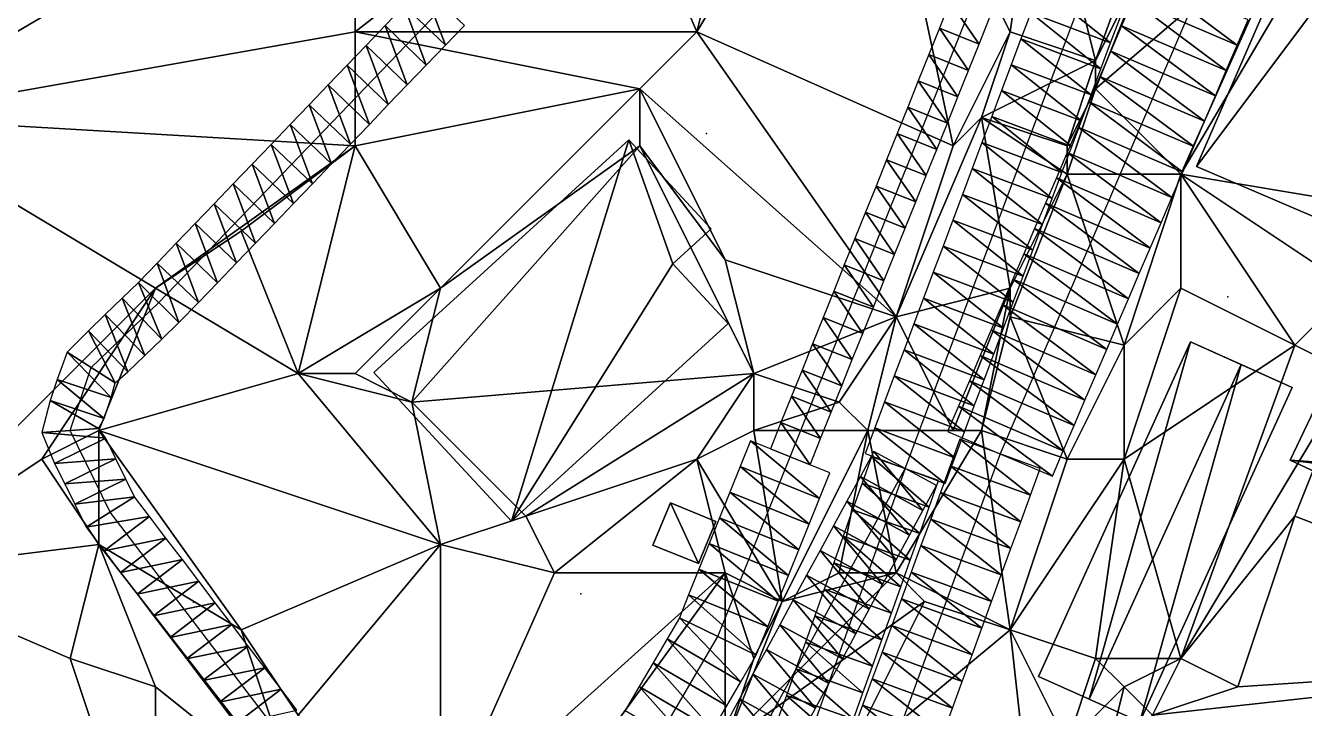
# Model space of a CAD drawing. Header units: metres. Extents: x -1103 to 901, y -902 to 905.
# Drawn here: x -1011.1 to -921.3, y -559.5 to -511.6 of the extents above; entities that cross this region are included whole.
import ezdxf

# ---------------------------------------------------------------- set-up
doc = ezdxf.new("R2010")
doc.units = ezdxf.units.M
for name, color, linetype in [('OSM_BUILDING_FOOTPRINTS', 7, 'CONTINUOUS'), ('OSM_BUILDING_ROOFS', 1, 'CONTINUOUS'), ('OSM_BUILDING_WALLS', 8, 'CONTINUOUS'), ('OSM_ROAD_AXES', 2, 'CONTINUOUS'), ('OSM_ROAD_SURFACE', 9, 'CONTINUOUS'), ('OSM_TERRAIN', 3, 'CONTINUOUS'), ('OSM_TREES', 3, 'CONTINUOUS')]:
    doc.layers.add(name, color=color, linetype=linetype)

msp = doc.modelspace()

# ---------------------------------------------------------------- linework, layer by layer
at = {"layer": 'OSM_BUILDING_FOOTPRINTS'}
for points in [[(-912.388, -486.88, 13.145), (-903.622, -490.629, 13.145), (-918.853, -525.753, 13.145), (-928.912, -521.451, 13.145), (-921.827, -505.116, 13.145), (-917.925, -506.786, 13.145), (-915.582, -501.378, 13.145), (-918.18, -500.262, 13.145), (-912.388, -486.88, 13.145)], [(-986.678, -535.917, 14.326), (-968.783, -519.571, 14.326), (-962.991, -525.82, 14.326), (-965.688, -528.286, 14.326), (-961.808, -532.477, 14.326), (-977.006, -546.368, 14.326), (-986.678, -535.917, 14.326)], [(-922.203, -536.966, 11.54), (-929.332, -533.77, 11.54), (-940.01, -557.271, 11.54), (-932.88, -560.467, 11.54), (-922.203, -536.966, 11.54)], [(-918.942, -534.954, 12.088), (-900.383, -543.657, 12.088), (-903.776, -550.79, 12.088), (-910.806, -547.494, 12.088), (-909.856, -545.493, 12.088), (-915.194, -542.993, 12.088), (-916.134, -544.984, 12.088), (-922.324, -542.087, 12.088), (-918.942, -534.954, 12.088)], [(-967.08, -548.037, 13.26), (-965.853, -545.073, 13.26), (-962.659, -546.378, 13.26), (-963.885, -549.342, 13.26), (-967.08, -548.037, 13.26)]]:
    msp.add_polyline3d(points, close=True, dxfattribs=at)
at = {"layer": 'OSM_BUILDING_ROOFS'}
for points in [[(-917.925, -506.786, 18.345), (-921.827, -505.116, 18.345), (-928.912, -521.451, 18.345)], [(-917.925, -506.786, 18.345), (-928.912, -521.451, 18.345), (-918.853, -525.753, 18.345)], [(-968.783, -519.571, 24.326), (-986.678, -535.917, 24.326), (-977.006, -546.368, 24.326)], [(-965.688, -528.286, 24.326), (-968.783, -519.571, 24.326), (-977.006, -546.368, 24.326)], [(-965.688, -528.286, 24.326), (-962.991, -525.82, 24.326), (-968.783, -519.571, 24.326)], [(-977.006, -546.368, 24.326), (-961.808, -532.477, 24.326), (-965.688, -528.286, 24.326)], [(-929.332, -533.77, 21.44), (-940.01, -557.271, 21.44), (-936.445, -558.869, 23.783)], [(-929.332, -533.77, 21.44), (-936.445, -558.869, 23.783), (-925.767, -535.368, 23.783)], [(-900.383, -543.657, 20.488), (-918.942, -534.954, 20.488), (-922.324, -542.087, 20.488)], [(-932.88, -560.467, 21.44), (-925.767, -535.368, 23.783), (-936.445, -558.869, 23.783)], [(-932.88, -560.467, 21.44), (-922.203, -536.966, 21.44), (-925.767, -535.368, 23.783)], [(-922.324, -542.087, 20.488), (-916.134, -544.984, 20.488), (-915.194, -542.993, 20.488)], [(-900.383, -543.657, 20.488), (-922.324, -542.087, 20.488), (-915.194, -542.993, 20.488)], [(-965.853, -545.073, 23.26), (-967.08, -548.037, 23.26), (-963.885, -549.342, 23.26)], [(-965.853, -545.073, 23.26), (-963.885, -549.342, 23.26), (-962.659, -546.378, 23.26)]]:
    msp.add_3dface(points, dxfattribs=at)
at = {"layer": 'OSM_BUILDING_WALLS'}
for points in [[(-921.827, -505.116, 13.145), (-928.912, -521.451, 13.145), (-928.912, -521.451, 18.345)], [(-921.827, -505.116, 13.145), (-928.912, -521.451, 18.345), (-921.827, -505.116, 18.345)], [(-968.783, -519.571, 14.326), (-986.678, -535.917, 14.326), (-986.678, -535.917, 24.326)], [(-968.783, -519.571, 14.326), (-986.678, -535.917, 24.326), (-968.783, -519.571, 24.326)], [(-962.991, -525.82, 14.326), (-968.783, -519.571, 14.326), (-968.783, -519.571, 24.326)], [(-962.991, -525.82, 14.326), (-968.783, -519.571, 24.326), (-962.991, -525.82, 24.326)], [(-928.912, -521.451, 13.145), (-918.853, -525.753, 13.145), (-918.853, -525.753, 18.345)], [(-928.912, -521.451, 13.145), (-918.853, -525.753, 18.345), (-928.912, -521.451, 18.345)], [(-965.688, -528.286, 14.326), (-962.991, -525.82, 14.326), (-962.991, -525.82, 24.326)], [(-965.688, -528.286, 14.326), (-962.991, -525.82, 24.326), (-965.688, -528.286, 24.326)], [(-961.808, -532.477, 14.326), (-965.688, -528.286, 14.326), (-965.688, -528.286, 24.326)], [(-961.808, -532.477, 14.326), (-965.688, -528.286, 24.326), (-961.808, -532.477, 24.326)], [(-977.006, -546.368, 14.326), (-961.808, -532.477, 14.326), (-961.808, -532.477, 24.326)], [(-977.006, -546.368, 14.326), (-961.808, -532.477, 24.326), (-977.006, -546.368, 24.326)], [(-929.332, -533.77, 11.54), (-940.01, -557.271, 11.54), (-940.01, -557.271, 21.44)], [(-929.332, -533.77, 11.54), (-940.01, -557.271, 21.44), (-929.332, -533.77, 21.44)], [(-922.203, -536.966, 11.54), (-929.332, -533.77, 11.54), (-929.332, -533.77, 21.44)], [(-922.203, -536.966, 11.54), (-929.332, -533.77, 21.44), (-922.203, -536.966, 21.44)], [(-922.203, -536.966, 21.44), (-929.332, -533.77, 21.44), (-925.767, -535.368, 23.783)], [(-918.942, -534.954, 12.088), (-922.324, -542.087, 12.088), (-922.324, -542.087, 20.488)], [(-918.942, -534.954, 12.088), (-922.324, -542.087, 20.488), (-918.942, -534.954, 20.488)], [(-986.678, -535.917, 14.326), (-977.006, -546.368, 14.326), (-977.006, -546.368, 24.326)], [(-986.678, -535.917, 14.326), (-977.006, -546.368, 24.326), (-986.678, -535.917, 24.326)], [(-932.88, -560.467, 11.54), (-922.203, -536.966, 11.54), (-922.203, -536.966, 21.44)], [(-932.88, -560.467, 11.54), (-922.203, -536.966, 21.44), (-932.88, -560.467, 21.44)], [(-922.324, -542.087, 12.088), (-916.134, -544.984, 12.088), (-916.134, -544.984, 20.488)], [(-922.324, -542.087, 12.088), (-916.134, -544.984, 20.488), (-922.324, -542.087, 20.488)], [(-965.853, -545.073, 13.26), (-967.08, -548.037, 13.26), (-967.08, -548.037, 23.26)], [(-965.853, -545.073, 13.26), (-967.08, -548.037, 23.26), (-965.853, -545.073, 23.26)], [(-962.659, -546.378, 13.26), (-965.853, -545.073, 13.26), (-965.853, -545.073, 23.26)], [(-962.659, -546.378, 13.26), (-965.853, -545.073, 23.26), (-962.659, -546.378, 23.26)], [(-963.885, -549.342, 13.26), (-962.659, -546.378, 13.26), (-962.659, -546.378, 23.26)], [(-963.885, -549.342, 13.26), (-962.659, -546.378, 23.26), (-963.885, -549.342, 23.26)], [(-967.08, -548.037, 13.26), (-963.885, -549.342, 13.26), (-963.885, -549.342, 23.26)], [(-967.08, -548.037, 13.26), (-963.885, -549.342, 23.26), (-967.08, -548.037, 23.26)], [(-940.01, -557.271, 11.54), (-932.88, -560.467, 11.54), (-932.88, -560.467, 21.44)], [(-940.01, -557.271, 11.54), (-932.88, -560.467, 21.44), (-940.01, -557.271, 21.44)], [(-940.01, -557.271, 21.44), (-932.88, -560.467, 21.44), (-936.445, -558.869, 23.783)]]:
    msp.add_3dface(points, dxfattribs=at)
at = {"layer": 'OSM_ROAD_AXES'}
for points in [[(-957.441, -541.844, 15.651), (-939.635, -497.53, 15.073), (-928.814, -475.423, 13.919), (-918.998, -457.707, 14.281), (-907.193, -439.448, 14.407), (-896.383, -425.48, 14.768), (-883.495, -410.351, 15.727), (-851.329, -378.899, 16.744)], [(-949.372, -542.673, 15.503), (-932.958, -498.968, 15.031), (-923.254, -477.745, 14.556), (-911.283, -456.213, 15.343), (-899.312, -438.298, 15.438), (-883.406, -419.033, 15.764), (-871.59, -405.939, 16.887), (-848.256, -382.15, 16.713)], [(-844.852, -385.755, 16.494), (-846.852, -387.857, 16.62), (-868.086, -410.263, 16.911), (-885.573, -431.474, 16.535), (-894.758, -443.827, 16.578), (-906.563, -463.07, 16.257), (-918.279, -484.646, 15.293), (-942.707, -541.634, 15.245)], [(-984.389, -577.355, 13.303), (-985.915, -571.206, 13.919), (-990.657, -564.14, 13.967), (-993.619, -560.899, 13.85), (-1005.182, -545.727, 13.877), (-1008.001, -539.987, 14.289), (-1006.519, -535.574, 14.732), (-1001.778, -531.007, 15.216), (-971.093, -499.046, 16.292)], [(-942.707, -541.634, 15.245), (-965.255, -603.321, 12.366), (-977.613, -633.059, 12.271), (-984.775, -649.393, 13.875), (-995.707, -665.086, 16.563), (-1012.596, -684.318, 18.854), (-1024.843, -696.317, 18.719), (-1036.505, -705.972, 16.873), (-1048.829, -715.229, 13.77), (-1063.674, -724.308, 11.18), (-1100, -742.912, 11.933)], [(-1020.987, -633.314, 14.085), (-1003.047, -611.185, 12.225), (-1001.257, -607.679, 12.208), (-998.914, -593.789, 12.147), (-997.399, -589.487, 12.116), (-994.349, -585.107, 12.34), (-990.723, -582.133, 12.671), (-984.389, -577.355, 13.303), (-970.982, -567.258, 14.082), (-967.422, -562.856, 14.353), (-962.515, -554.462, 14.852), (-957.441, -541.844, 15.651)], [(-949.372, -542.673, 15.503), (-965.974, -589.243, 13.023), (-973.048, -605.389, 12.264), (-976.121, -612.401, 12.194), (-988.191, -635.647, 12.846), (-995.74, -648.144, 14.9), (-1005.544, -662.134, 17.192), (-1016.2, -675.637, 18.234), (-1027.684, -687.05, 18.171), (-1045.381, -702.787, 15.625), (-1056.368, -711.535, 13.048), (-1067.985, -719.177, 11.428), (-1071.279, -720.947, 11.315), (-1100, -735.112, 11.938)], [(-984.334, -584.831, 12.391), (-975.281, -578.748, 13.386), (-966.814, -571.173, 13.999), (-960.691, -563.509, 14.386), (-949.372, -542.673, 15.503)]]:
    msp.add_polyline3d(points, dxfattribs=at)
at = {"layer": 'OSM_ROAD_SURFACE'}
for points in [[(-932.643, -508.002, 15.162), (-933.406, -509.783, 15.187), (-926.053, -512.935, 15.251)], [(-932.643, -508.002, 15.162), (-926.053, -512.935, 15.251), (-925.29, -511.154, 15.235)], [(-981.657, -512.938, 16.812), (-983.209, -508.778, 16.664), (-984.543, -510.167, 16.71)], [(-981.657, -512.938, 16.812), (-980.323, -511.548, 16.755), (-983.209, -508.778, 16.664)], [(-934.937, -512.77, 15.308), (-939.87, -508.839, 15.439), (-940.554, -510.661, 15.499)], [(-934.937, -512.77, 15.308), (-934.253, -510.949, 15.297), (-939.87, -508.839, 15.439)], [(-944.178, -512.861, 15.663), (-946.22, -509.896, 15.585), (-946.962, -511.742, 15.694)], [(-944.178, -512.861, 15.663), (-943.437, -511.014, 15.554), (-946.22, -509.896, 15.585)], [(-933.406, -509.783, 15.187), (-934.17, -511.564, 15.212), (-926.817, -514.716, 15.267)], [(-933.406, -509.783, 15.187), (-926.817, -514.716, 15.267), (-926.053, -512.935, 15.251)], [(-982.992, -514.327, 16.785), (-984.543, -510.167, 16.71), (-985.877, -511.557, 16.756)], [(-982.992, -514.327, 16.785), (-981.657, -512.938, 16.812), (-984.543, -510.167, 16.71)], [(-935.621, -514.591, 15.318), (-940.554, -510.661, 15.499), (-941.238, -512.482, 15.559)], [(-935.621, -514.591, 15.318), (-934.937, -512.77, 15.308), (-940.554, -510.661, 15.499)], [(-984.326, -515.717, 16.737), (-985.877, -511.557, 16.756), (-987.211, -512.947, 16.76)], [(-984.326, -515.717, 16.737), (-982.992, -514.327, 16.785), (-985.877, -511.557, 16.756)], [(-944.92, -514.707, 15.773), (-946.962, -511.742, 15.694), (-947.704, -513.589, 15.815)], [(-944.92, -514.707, 15.773), (-944.178, -512.861, 15.663), (-946.962, -511.742, 15.694)], [(-934.17, -511.564, 15.212), (-934.933, -513.345, 15.237), (-927.58, -516.497, 15.284)], [(-934.17, -511.564, 15.212), (-927.58, -516.497, 15.284), (-926.817, -514.716, 15.267)], [(-936.305, -516.412, 15.362), (-941.238, -512.482, 15.559), (-941.922, -514.303, 15.613)], [(-936.305, -516.412, 15.362), (-935.621, -514.591, 15.318), (-941.238, -512.482, 15.559)], [(-985.66, -517.106, 16.689), (-987.211, -512.947, 16.76), (-988.545, -514.336, 16.692)], [(-985.66, -517.106, 16.689), (-984.326, -515.717, 16.737), (-987.211, -512.947, 16.76)], [(-945.662, -516.554, 15.882), (-947.704, -513.589, 15.815), (-948.446, -515.435, 15.963)], [(-945.662, -516.554, 15.882), (-944.92, -514.707, 15.773), (-947.704, -513.589, 15.815)], [(-934.933, -513.345, 15.237), (-935.696, -515.126, 15.278), (-928.343, -518.278, 15.3)], [(-934.933, -513.345, 15.237), (-928.343, -518.278, 15.3), (-927.58, -516.497, 15.284)], [(-986.994, -518.496, 16.64), (-988.545, -514.336, 16.692), (-989.879, -515.726, 16.597)], [(-986.994, -518.496, 16.64), (-985.66, -517.106, 16.689), (-988.545, -514.336, 16.692)], [(-936.989, -518.233, 15.438), (-941.922, -514.303, 15.613), (-942.606, -516.124, 15.667)], [(-936.989, -518.233, 15.438), (-936.305, -516.412, 15.362), (-941.922, -514.303, 15.613)], [(-946.404, -518.4, 15.994), (-948.446, -515.435, 15.963), (-949.188, -517.281, 16.111)], [(-946.404, -518.4, 15.994), (-945.662, -516.554, 15.882), (-948.446, -515.435, 15.963)], [(-935.696, -515.126, 15.278), (-936.46, -516.907, 15.371), (-929.107, -520.058, 15.319)], [(-935.696, -515.126, 15.278), (-929.107, -520.058, 15.319), (-928.343, -518.278, 15.3)], [(-988.328, -519.886, 16.58), (-989.879, -515.726, 16.597), (-991.213, -517.115, 16.501)], [(-988.328, -519.886, 16.58), (-986.994, -518.496, 16.64), (-989.879, -515.726, 16.597)], [(-937.673, -520.054, 15.508), (-942.606, -516.124, 15.667), (-943.29, -517.945, 15.721)], [(-937.673, -520.054, 15.508), (-936.989, -518.233, 15.438), (-942.606, -516.124, 15.667)], [(-989.662, -521.275, 16.42), (-991.213, -517.115, 16.501), (-992.548, -518.505, 16.405)], [(-989.662, -521.275, 16.42), (-988.328, -519.886, 16.58), (-991.213, -517.115, 16.501)], [(-936.46, -516.907, 15.371), (-937.223, -518.687, 15.488), (-929.87, -521.839, 15.334)], [(-936.46, -516.907, 15.371), (-929.87, -521.839, 15.334), (-929.107, -520.058, 15.319)], [(-947.146, -520.246, 16.09), (-949.188, -517.281, 16.111), (-949.93, -519.128, 16.199)], [(-947.146, -520.246, 16.09), (-946.404, -518.4, 15.994), (-949.188, -517.281, 16.111)], [(-938.357, -521.875, 15.398), (-943.29, -517.945, 15.721), (-943.974, -519.766, 15.759)], [(-938.357, -521.875, 15.398), (-937.673, -520.054, 15.508), (-943.29, -517.945, 15.721)], [(-990.996, -522.665, 16.263), (-992.548, -518.505, 16.405), (-993.882, -519.895, 16.302)], [(-990.996, -522.665, 16.263), (-989.662, -521.275, 16.42), (-992.548, -518.505, 16.405)], [(-937.223, -518.687, 15.488), (-937.986, -520.468, 15.606), (-930.633, -523.62, 15.352)], [(-937.223, -518.687, 15.488), (-930.633, -523.62, 15.352), (-929.87, -521.839, 15.334)], [(-992.33, -524.054, 16.106), (-993.882, -519.895, 16.302), (-995.216, -521.284, 16.158)], [(-992.33, -524.054, 16.106), (-990.996, -522.665, 16.263), (-993.882, -519.895, 16.302)], [(-947.888, -522.093, 16.09), (-949.93, -519.128, 16.199), (-950.672, -520.974, 16.199)], [(-947.888, -522.093, 16.09), (-947.146, -520.246, 16.09), (-949.93, -519.128, 16.199)], [(-939.041, -523.696, 15.498), (-943.974, -519.766, 15.759), (-944.658, -521.587, 15.796)], [(-939.041, -523.696, 15.498), (-938.357, -521.875, 15.398), (-943.974, -519.766, 15.759)], [(-937.986, -520.468, 15.606), (-938.75, -522.249, 15.438), (-931.397, -525.401, 15.372)], [(-937.986, -520.468, 15.606), (-931.397, -525.401, 15.372), (-930.633, -523.62, 15.352)], [(-993.664, -525.444, 15.949), (-995.216, -521.284, 16.158), (-996.55, -522.674, 16.014)], [(-993.664, -525.444, 15.949), (-992.33, -524.054, 16.106), (-995.216, -521.284, 16.158)], [(-948.63, -523.939, 16.089), (-950.672, -520.974, 16.199), (-951.414, -522.821, 16.198)], [(-948.63, -523.939, 16.089), (-947.888, -522.093, 16.09), (-950.672, -520.974, 16.199)], [(-939.725, -525.517, 15.585), (-944.658, -521.587, 15.796), (-945.342, -523.408, 15.833)], [(-939.725, -525.517, 15.585), (-939.041, -523.696, 15.498), (-944.658, -521.587, 15.796)], [(-938.75, -522.249, 15.438), (-939.513, -524.03, 15.544), (-932.16, -527.182, 15.392)], [(-938.75, -522.249, 15.438), (-932.16, -527.182, 15.392), (-931.397, -525.401, 15.372)], [(-994.998, -526.834, 15.793), (-996.55, -522.674, 16.014), (-997.884, -524.063, 15.87)], [(-994.998, -526.834, 15.793), (-993.664, -525.444, 15.949), (-996.55, -522.674, 16.014)], [(-949.372, -525.786, 16.089), (-951.414, -522.821, 16.198), (-952.156, -524.667, 16.197)], [(-949.372, -525.786, 16.089), (-948.63, -523.939, 16.089), (-951.414, -522.821, 16.198)], [(-940.409, -527.339, 15.597), (-945.342, -523.408, 15.833), (-946.025, -525.229, 15.869)], [(-940.409, -527.339, 15.597), (-939.725, -525.517, 15.585), (-945.342, -523.408, 15.833)], [(-996.333, -528.223, 15.662), (-997.884, -524.063, 15.87), (-999.218, -525.453, 15.726)], [(-996.333, -528.223, 15.662), (-994.998, -526.834, 15.793), (-997.884, -524.063, 15.87)], [(-939.513, -524.03, 15.544), (-940.276, -525.811, 15.649), (-932.924, -528.963, 15.413)], [(-939.513, -524.03, 15.544), (-932.924, -528.963, 15.413), (-932.16, -527.182, 15.392)], [(-950.114, -527.632, 16.088), (-952.156, -524.667, 16.197), (-952.898, -526.514, 16.197)], [(-950.114, -527.632, 16.088), (-949.372, -525.786, 16.089), (-952.156, -524.667, 16.197)], [(-941.092, -529.16, 15.608), (-946.025, -525.229, 15.869), (-946.709, -527.05, 15.906)], [(-941.092, -529.16, 15.608), (-940.409, -527.339, 15.597), (-946.025, -525.229, 15.869)], [(-997.667, -529.613, 15.547), (-999.218, -525.453, 15.726), (-1000.552, -526.843, 15.582)], [(-997.667, -529.613, 15.547), (-996.333, -528.223, 15.662), (-999.218, -525.453, 15.726)], [(-940.276, -525.811, 15.649), (-941.04, -527.592, 15.754), (-933.687, -530.744, 15.433)], [(-940.276, -525.811, 15.649), (-933.687, -530.744, 15.433), (-932.924, -528.963, 15.413)], [(-999.001, -531.003, 15.431), (-1000.552, -526.843, 15.582), (-1001.886, -528.232, 15.439)], [(-999.001, -531.003, 15.431), (-997.667, -529.613, 15.547), (-1000.552, -526.843, 15.582)], [(-950.856, -529.478, 16.087), (-952.898, -526.514, 16.197), (-953.64, -528.36, 16.212)], [(-950.856, -529.478, 16.087), (-950.114, -527.632, 16.088), (-952.898, -526.514, 16.197)], [(-941.776, -530.981, 15.619), (-946.709, -527.05, 15.906), (-947.393, -528.871, 15.943)], [(-941.776, -530.981, 15.619), (-941.092, -529.16, 15.608), (-946.709, -527.05, 15.906)], [(-941.04, -527.592, 15.754), (-941.803, -529.373, 15.86), (-934.45, -532.524, 15.453)], [(-941.04, -527.592, 15.754), (-934.45, -532.524, 15.453), (-933.687, -530.744, 15.433)], [(-1000.36, -532.418, 15.248), (-1001.886, -528.232, 15.439), (-1003.195, -529.596, 15.297)], [(-1000.36, -532.418, 15.248), (-999.001, -531.003, 15.431), (-1001.886, -528.232, 15.439)], [(-951.598, -531.325, 16.114), (-953.64, -528.36, 16.212), (-954.382, -530.206, 16.273)], [(-951.598, -531.325, 16.114), (-950.856, -529.478, 16.087), (-953.64, -528.36, 16.212)], [(-942.46, -532.802, 15.674), (-947.393, -528.871, 15.943), (-948.077, -530.692, 15.979)], [(-942.46, -532.802, 15.674), (-941.776, -530.981, 15.619), (-947.393, -528.871, 15.943)], [(-1001.576, -533.589, 15.059), (-1003.195, -529.596, 15.297), (-1004.351, -530.708, 15.178)], [(-1001.576, -533.589, 15.059), (-1000.36, -532.418, 15.248), (-1003.195, -529.596, 15.297)], [(-941.803, -529.373, 15.86), (-942.567, -531.153, 15.882), (-935.214, -534.305, 15.473)], [(-941.803, -529.373, 15.86), (-935.214, -534.305, 15.473), (-934.45, -532.524, 15.453)], [(-1002.761, -534.731, 14.876), (-1004.351, -530.708, 15.178), (-1005.536, -531.85, 15.056)], [(-1002.761, -534.731, 14.876), (-1001.576, -533.589, 15.059), (-1004.351, -530.708, 15.178)], [(-952.34, -533.171, 16.144), (-954.382, -530.206, 16.273), (-955.123, -532.053, 16.307)], [(-952.34, -533.171, 16.144), (-951.598, -531.325, 16.114), (-954.382, -530.206, 16.273)], [(-943.144, -534.623, 15.678), (-948.077, -530.692, 15.979), (-948.761, -532.513, 15.988)], [(-943.144, -534.623, 15.678), (-942.46, -532.802, 15.674), (-948.077, -530.692, 15.979)], [(-942.567, -531.153, 15.882), (-943.33, -532.934, 15.867), (-935.977, -536.086, 15.469)], [(-942.567, -531.153, 15.882), (-935.977, -536.086, 15.469), (-935.214, -534.305, 15.473)], [(-1003.947, -535.873, 14.692), (-1005.536, -531.85, 15.056), (-1006.721, -532.992, 14.934)], [(-1003.947, -535.873, 14.692), (-1002.761, -534.731, 14.876), (-1005.536, -531.85, 15.056)], [(-953.082, -535.018, 16.172), (-955.123, -532.053, 16.307), (-955.865, -533.899, 16.334)], [(-953.082, -535.018, 16.172), (-952.34, -533.171, 16.144), (-955.123, -532.053, 16.307)], [(-943.828, -536.444, 15.65), (-948.761, -532.513, 15.988), (-949.445, -534.334, 15.958)], [(-943.828, -536.444, 15.65), (-943.144, -534.623, 15.678), (-948.761, -532.513, 15.988)], [(-1004.837, -536.656, 14.586), (-1006.721, -532.992, 14.934), (-1008.202, -534.493, 14.777)], [(-1004.837, -536.656, 14.586), (-1003.947, -535.873, 14.692), (-1006.721, -532.992, 14.934)], [(-943.33, -532.934, 15.867), (-944.093, -534.715, 15.851), (-936.74, -537.867, 15.465)], [(-943.33, -532.934, 15.867), (-936.74, -537.867, 15.465), (-935.977, -536.086, 15.469)], [(-953.824, -536.864, 16.2), (-955.865, -533.899, 16.334), (-956.607, -535.746, 16.362)], [(-953.824, -536.864, 16.2), (-953.082, -535.018, 16.172), (-955.865, -533.899, 16.334)], [(-1005.117, -537.682, 14.459), (-1008.202, -534.493, 14.777), (-1008.909, -536.409, 14.637)], [(-1005.117, -537.682, 14.459), (-1004.837, -536.656, 14.586), (-1008.202, -534.493, 14.777)], [(-944.512, -538.265, 15.622), (-949.445, -534.334, 15.958), (-950.129, -536.155, 15.909)], [(-944.512, -538.265, 15.622), (-943.828, -536.444, 15.65), (-949.445, -534.334, 15.958)], [(-944.093, -534.715, 15.851), (-944.857, -536.496, 15.835), (-937.504, -539.648, 15.461)], [(-944.093, -534.715, 15.851), (-937.504, -539.648, 15.461), (-936.74, -537.867, 15.465)], [(-954.566, -538.71, 16.055), (-956.607, -535.746, 16.362), (-957.349, -537.592, 16.256)], [(-954.566, -538.71, 16.055), (-953.824, -536.864, 16.2), (-956.607, -535.746, 16.362)], [(-1005.611, -539.153, 14.291), (-1008.909, -536.409, 14.637), (-1009.403, -537.88, 14.522)], [(-1005.611, -539.153, 14.291), (-1005.117, -537.682, 14.459), (-1008.909, -536.409, 14.637)], [(-945.196, -540.086, 15.386), (-950.129, -536.155, 15.909), (-950.813, -537.976, 15.86)], [(-945.196, -540.086, 15.386), (-944.512, -538.265, 15.622), (-950.129, -536.155, 15.909)], [(-944.857, -536.496, 15.835), (-945.62, -538.277, 15.819), (-938.267, -541.429, 15.455)], [(-944.857, -536.496, 15.835), (-938.267, -541.429, 15.455), (-937.504, -539.648, 15.461)], [(-1006.006, -539.842, 14.214), (-1009.403, -537.88, 14.522), (-1009.995, -540.132, 14.336)], [(-1006.006, -539.842, 14.214), (-1005.611, -539.153, 14.291), (-1009.403, -537.88, 14.522)], [(-955.308, -540.557, 15.766), (-957.349, -537.592, 16.256), (-958.091, -539.438, 15.89)], [(-955.308, -540.557, 15.766), (-954.566, -538.71, 16.055), (-957.349, -537.592, 16.256)], [(-945.88, -541.907, 15.365), (-950.813, -537.976, 15.86), (-951.497, -539.798, 15.81)], [(-945.88, -541.907, 15.365), (-945.196, -540.086, 15.386), (-950.813, -537.976, 15.86)], [(-945.62, -538.277, 15.819), (-946.383, -540.058, 15.46), (-939.03, -543.21, 15.363)], [(-945.62, -538.277, 15.819), (-939.03, -543.21, 15.363), (-938.267, -541.429, 15.455)], [(-956.05, -542.403, 15.684), (-958.091, -539.438, 15.89), (-958.833, -541.285, 15.718)], [(-956.05, -542.403, 15.684), (-955.308, -540.557, 15.766), (-958.091, -539.438, 15.89)], [(-1005.501, -540.54, 14.182), (-1006.006, -539.842, 14.214), (-1009.995, -540.132, 14.336)], [(-1005.501, -540.54, 14.182), (-1009.995, -540.132, 14.336), (-1009.091, -542.304, 14.157)], [(-1004.796, -541.975, 14.121), (-1005.501, -540.54, 14.182), (-1009.091, -542.304, 14.157)], [(-946.564, -543.728, 15.345), (-951.497, -539.798, 15.81), (-952.181, -541.619, 15.716)], [(-946.564, -543.728, 15.345), (-945.88, -541.907, 15.365), (-951.497, -539.798, 15.81)], [(-945.525, -540.604, 15.389), (-946.208, -542.473, 15.366), (-940.573, -544.533, 15.252)], [(-945.525, -540.604, 15.389), (-940.573, -544.533, 15.252), (-939.889, -542.664, 15.354)], [(-955.383, -544.766, 15.588), (-960.225, -540.725, 15.767), (-960.95, -542.528, 15.783)], [(-955.383, -544.766, 15.588), (-954.658, -542.963, 15.667), (-960.225, -540.725, 15.767)], [(-948.119, -545.603, 15.375), (-951.569, -541.48, 15.728), (-952.512, -543.216, 15.625)], [(-948.119, -545.603, 15.375), (-947.175, -543.867, 15.377), (-951.569, -541.48, 15.728)], [(-1004.796, -541.975, 14.121), (-1009.091, -542.304, 14.157), (-1008.386, -543.738, 14.068)], [(-1004.091, -543.41, 14.067), (-1004.796, -541.975, 14.121), (-1008.386, -543.738, 14.068)], [(-951.727, -541.834, 15.717), (-952.391, -543.697, 15.603), (-947.681, -545.376, 15.356)], [(-951.727, -541.834, 15.717), (-947.681, -545.376, 15.356), (-947.017, -543.513, 15.38)], [(-956.107, -546.568, 15.508), (-960.95, -542.528, 15.783), (-961.674, -544.33, 15.799)], [(-956.107, -546.568, 15.508), (-955.383, -544.766, 15.588), (-960.95, -542.528, 15.783)], [(-949.062, -547.339, 15.373), (-952.512, -543.216, 15.625), (-953.455, -544.952, 15.541)], [(-949.062, -547.339, 15.373), (-948.119, -545.603, 15.375), (-952.512, -543.216, 15.625)], [(-946.208, -542.473, 15.366), (-946.891, -544.342, 15.343), (-941.256, -546.402, 15.15)], [(-946.208, -542.473, 15.366), (-941.256, -546.402, 15.15), (-940.573, -544.533, 15.252)], [(-1004.091, -543.41, 14.067), (-1008.386, -543.738, 14.068), (-1007.682, -545.173, 13.979)], [(-1003.49, -544.66, 14.019), (-1004.091, -543.41, 14.067), (-1007.682, -545.173, 13.979)], [(-952.391, -543.697, 15.603), (-953.055, -545.559, 15.488), (-948.345, -547.238, 15.333)], [(-952.391, -543.697, 15.603), (-948.345, -547.238, 15.333), (-947.681, -545.376, 15.356)], [(-1003.49, -544.66, 14.019), (-1007.682, -545.173, 13.979), (-1006.874, -546.793, 13.874)], [(-1002.435, -546.032, 13.976), (-1003.49, -544.66, 14.019), (-1006.874, -546.793, 13.874)], [(-956.832, -548.371, 15.428), (-961.674, -544.33, 15.799), (-962.399, -546.133, 15.65)], [(-956.832, -548.371, 15.428), (-956.107, -546.568, 15.508), (-961.674, -544.33, 15.799)], [(-950.005, -549.076, 15.371), (-953.455, -544.952, 15.541), (-954.399, -546.689, 15.467)], [(-950.005, -549.076, 15.371), (-949.062, -547.339, 15.373), (-953.455, -544.952, 15.541)], [(-946.891, -544.342, 15.343), (-947.574, -546.212, 15.322), (-941.939, -548.272, 15.047)], [(-946.891, -544.342, 15.343), (-941.939, -548.272, 15.047), (-941.256, -546.402, 15.15)], [(-953.055, -545.559, 15.488), (-953.719, -547.422, 15.39), (-949.01, -549.101, 15.313)], [(-953.055, -545.559, 15.488), (-949.01, -549.101, 15.313), (-948.345, -547.238, 15.333)], [(-1002.435, -546.032, 13.976), (-1006.874, -546.793, 13.874), (-1005.616, -548.456, 13.8)], [(-1001.279, -547.549, 13.929), (-1002.435, -546.032, 13.976), (-1005.616, -548.456, 13.8)], [(-957.557, -550.174, 15.349), (-962.399, -546.133, 15.65), (-963.124, -547.935, 15.394)], [(-957.557, -550.174, 15.349), (-956.832, -548.371, 15.428), (-962.399, -546.133, 15.65)], [(-950.948, -550.812, 15.283), (-954.399, -546.689, 15.467), (-955.342, -548.425, 15.392)], [(-950.948, -550.812, 15.283), (-950.005, -549.076, 15.371), (-954.399, -546.689, 15.467)], [(-947.574, -546.212, 15.322), (-948.258, -548.081, 15.304), (-942.622, -550.141, 14.951)], [(-947.574, -546.212, 15.322), (-942.622, -550.141, 14.951), (-941.939, -548.272, 15.047)], [(-1001.279, -547.549, 13.929), (-1005.616, -548.456, 13.8), (-1004.46, -549.973, 13.82)], [(-1000.122, -549.066, 13.881), (-1001.279, -547.549, 13.929), (-1004.46, -549.973, 13.82)], [(-953.719, -547.422, 15.39), (-954.383, -549.285, 15.295), (-949.674, -550.964, 15.227)], [(-953.719, -547.422, 15.39), (-949.674, -550.964, 15.227), (-949.01, -549.101, 15.313)], [(-958.282, -551.976, 15.257), (-963.124, -547.935, 15.394), (-963.849, -549.738, 15.201)], [(-958.282, -551.976, 15.257), (-957.557, -550.174, 15.349), (-963.124, -547.935, 15.394)], [(-951.891, -552.548, 15.137), (-955.342, -548.425, 15.392), (-956.285, -550.161, 15.318)], [(-951.891, -552.548, 15.137), (-950.948, -550.812, 15.283), (-955.342, -548.425, 15.392)], [(-948.258, -548.081, 15.304), (-948.941, -549.95, 15.285), (-943.306, -552.01, 14.932)], [(-948.258, -548.081, 15.304), (-943.306, -552.01, 14.932), (-942.622, -550.141, 14.951)], [(-1000.122, -549.066, 13.881), (-1004.46, -549.973, 13.82), (-1003.304, -551.491, 13.836)], [(-998.966, -550.583, 13.833), (-1000.122, -549.066, 13.881), (-1003.304, -551.491, 13.836)], [(-954.383, -549.285, 15.295), (-955.047, -551.148, 15.287), (-950.338, -552.827, 15.056)], [(-954.383, -549.285, 15.295), (-950.338, -552.827, 15.056), (-949.674, -550.964, 15.227)], [(-959.007, -553.779, 15.156), (-963.849, -549.738, 15.201), (-964.573, -551.541, 15.083)], [(-959.007, -553.779, 15.156), (-958.282, -551.976, 15.257), (-963.849, -549.738, 15.201)], [(-952.835, -554.284, 14.989), (-956.285, -550.161, 15.318), (-957.228, -551.898, 15.269)], [(-952.835, -554.284, 14.989), (-951.891, -552.548, 15.137), (-956.285, -550.161, 15.318)], [(-948.941, -549.95, 15.285), (-949.624, -551.82, 15.136), (-943.989, -553.879, 14.856)], [(-948.941, -549.95, 15.285), (-943.989, -553.879, 14.856), (-943.306, -552.01, 14.932)], [(-998.966, -550.583, 13.833), (-1003.304, -551.491, 13.836), (-1002.148, -553.008, 13.851)], [(-997.81, -552.101, 13.785), (-998.966, -550.583, 13.833), (-1002.148, -553.008, 13.851)], [(-955.047, -551.148, 15.287), (-955.711, -553.011, 15.159), (-951.002, -554.69, 14.911)], [(-955.047, -551.148, 15.287), (-951.002, -554.69, 14.911), (-950.338, -552.827, 15.056)], [(-997.81, -552.101, 13.785), (-1002.148, -553.008, 13.851), (-1000.991, -554.525, 13.865)], [(-996.654, -553.618, 13.738), (-997.81, -552.101, 13.785), (-1000.991, -554.525, 13.865)], [(-959.821, -555.783, 15.028), (-964.573, -551.541, 15.083), (-965.209, -553.142, 14.985)], [(-959.821, -555.783, 15.028), (-959.007, -553.779, 15.156), (-964.573, -551.541, 15.083)], [(-953.778, -556.021, 14.84), (-957.228, -551.898, 15.269), (-958.171, -553.634, 15.137)], [(-953.778, -556.021, 14.84), (-952.835, -554.284, 14.989), (-957.228, -551.898, 15.269)], [(-949.624, -551.82, 15.136), (-950.308, -553.689, 14.967), (-944.672, -555.749, 14.748)], [(-949.624, -551.82, 15.136), (-944.672, -555.749, 14.748), (-943.989, -553.879, 14.856)], [(-960.906, -557.655, 14.844), (-965.209, -553.142, 14.985), (-966.086, -554.627, 14.889)], [(-960.906, -557.655, 14.844), (-959.821, -555.783, 15.028), (-965.209, -553.142, 14.985)], [(-955.711, -553.011, 15.159), (-956.376, -554.873, 15.014), (-951.666, -556.552, 14.81)], [(-955.711, -553.011, 15.159), (-951.666, -556.552, 14.81), (-951.002, -554.69, 14.911)], [(-996.654, -553.618, 13.738), (-1000.991, -554.525, 13.865), (-999.835, -556.042, 13.88)], [(-995.497, -555.135, 13.764), (-996.654, -553.618, 13.738), (-999.835, -556.042, 13.88)], [(-954.721, -557.757, 14.739), (-958.171, -553.634, 15.137), (-959.115, -555.37, 15.006)], [(-954.721, -557.757, 14.739), (-953.778, -556.021, 14.84), (-958.171, -553.634, 15.137)], [(-950.308, -553.689, 14.967), (-950.991, -555.558, 14.865), (-945.355, -557.618, 14.644)], [(-950.308, -553.689, 14.967), (-945.355, -557.618, 14.644), (-944.672, -555.749, 14.748)], [(-961.888, -559.334, 14.653), (-966.086, -554.627, 14.889), (-967.068, -556.306, 14.78)], [(-961.888, -559.334, 14.653), (-960.906, -557.655, 14.844), (-966.086, -554.627, 14.889)], [(-956.376, -554.873, 15.014), (-957.04, -556.736, 14.869), (-952.33, -558.415, 14.708)], [(-956.376, -554.873, 15.014), (-952.33, -558.415, 14.708), (-951.666, -556.552, 14.81)], [(-995.497, -555.135, 13.764), (-999.835, -556.042, 13.88), (-998.679, -557.56, 13.895)], [(-994.341, -556.653, 13.816), (-995.497, -555.135, 13.764), (-998.679, -557.56, 13.895)], [(-955.664, -559.493, 14.643), (-959.115, -555.37, 15.006), (-960.058, -557.106, 14.877)], [(-955.664, -559.493, 14.643), (-954.721, -557.757, 14.739), (-959.115, -555.37, 15.006)], [(-950.991, -555.558, 14.865), (-951.674, -557.428, 14.762), (-946.039, -559.487, 14.543)], [(-950.991, -555.558, 14.865), (-946.039, -559.487, 14.543), (-945.355, -557.618, 14.644)], [(-994.341, -556.653, 13.816), (-998.679, -557.56, 13.895), (-997.523, -559.077, 13.91)], [(-993.185, -558.17, 13.87), (-994.341, -556.653, 13.816), (-997.523, -559.077, 13.91)], [(-962.869, -561.013, 14.542), (-967.068, -556.306, 14.78), (-968.049, -557.985, 14.672)], [(-962.869, -561.013, 14.542), (-961.888, -559.334, 14.653), (-967.068, -556.306, 14.78)], [(-957.04, -556.736, 14.869), (-957.704, -558.599, 14.704), (-952.994, -560.278, 14.606)], [(-957.04, -556.736, 14.869), (-952.994, -560.278, 14.606), (-952.33, -558.415, 14.708)], [(-956.608, -561.229, 14.548), (-960.058, -557.106, 14.877), (-961.001, -558.843, 14.77)], [(-956.608, -561.229, 14.548), (-955.664, -559.493, 14.643), (-960.058, -557.106, 14.877)], [(-951.674, -557.428, 14.762), (-952.357, -559.297, 14.66), (-946.722, -561.357, 14.442)], [(-951.674, -557.428, 14.762), (-946.722, -561.357, 14.442), (-946.039, -559.487, 14.543)], [(-993.185, -558.17, 13.87), (-997.523, -559.077, 13.91), (-996.366, -560.594, 13.925)], [(-992.077, -559.626, 13.93), (-993.185, -558.17, 13.87), (-996.366, -560.594, 13.925)], [(-963.851, -562.692, 14.442), (-968.049, -557.985, 14.672), (-969.031, -559.663, 14.563)], [(-963.851, -562.692, 14.442), (-962.869, -561.013, 14.542), (-968.049, -557.985, 14.672)], [(-957.551, -562.966, 14.452), (-961.001, -558.843, 14.77), (-961.944, -560.579, 14.579)], [(-957.551, -562.966, 14.452), (-956.608, -561.229, 14.548), (-961.001, -558.843, 14.77)], [(-957.704, -558.599, 14.704), (-958.368, -560.462, 14.586), (-953.658, -562.141, 14.504)], [(-957.704, -558.599, 14.704), (-953.658, -562.141, 14.504), (-952.994, -560.278, 14.606)], [(-952.357, -559.297, 14.66), (-953.041, -561.166, 14.558), (-947.405, -563.226, 14.34)], [(-952.357, -559.297, 14.66), (-947.405, -563.226, 14.34), (-946.722, -561.357, 14.442)]]:
    msp.add_3dface(points, dxfattribs=at)
at = {"layer": 'OSM_TERRAIN'}
for points in [[(-930, -522, 15.284), (-918, -524, 15.305), (-910, -488, 15.317)], [(-930, -522, 15.284), (-910, -488, 15.317), (-922, -504, 15.119)], [(-946, -520, 16.005), (-952, -492, 14.862), (-964, -512, 16.72)], [(-964, -512, 16.72), (-952, -492, 14.862), (-962, -504, 16.05)], [(-946, -520, 16.005), (-942, -512, 15.508), (-952, -492, 14.862)], [(-952, -492, 14.862), (-942, -512, 15.508), (-940, -498, 15.094)], [(-936, -514, 15.472), (-928, -492, 14.783), (-940, -498, 15.094)], [(-936, -514, 15.472), (-932, -506, 15.083), (-928, -492, 14.783)], [(-1022, -518, 14.934), (-988, -498, 15.937), (-1026, -494, 14.91)], [(-1022, -518, 14.934), (-988, -512, 16.72), (-988, -498, 15.937)], [(-988, -512, 16.72), (-964, -512, 16.72), (-970, -498, 16.258)], [(-988, -512, 16.72), (-970, -498, 16.258), (-988, -498, 15.937)], [(-964, -512, 16.72), (-962, -504, 16.05), (-970, -498, 16.258)], [(-942, -512, 15.508), (-936, -514, 15.472), (-940, -498, 15.094)], [(-930, -522, 15.284), (-922, -504, 15.119), (-936, -516, 15.225)], [(-936, -516, 15.225), (-922, -504, 15.119), (-932, -506, 15.083)], [(-936, -514, 15.472), (-936, -516, 15.225), (-932, -506, 15.083)], [(-1022, -518, 14.934), (-988, -520, 16.544), (-988, -512, 16.72)], [(-988, -520, 16.544), (-968, -516, 16.898), (-988, -512, 16.72)], [(-988, -512, 16.72), (-968, -516, 16.898), (-964, -512, 16.72)], [(-968, -516, 16.898), (-950, -532, 15.974), (-964, -512, 16.72)], [(-950, -532, 15.974), (-946, -520, 16.005), (-964, -512, 16.72)], [(-946, -520, 16.005), (-944, -518, 15.683), (-942, -512, 15.508)], [(-944, -518, 15.683), (-936, -514, 15.472), (-942, -512, 15.508)], [(-944, -518, 15.683), (-938, -520, 15.636), (-936, -514, 15.472)], [(-938, -520, 15.636), (-936, -516, 15.225), (-936, -514, 15.472)], [(-982, -530, 16.465), (-968, -516, 16.898), (-988, -520, 16.544)], [(-982, -530, 16.465), (-968, -520, 16.548), (-968, -516, 16.898)], [(-968, -520, 16.548), (-962, -528, 16.666), (-968, -516, 16.898)], [(-962, -528, 16.666), (-950, -532, 15.974), (-968, -516, 16.898)], [(-938, -520, 15.636), (-938, -522, 15.324), (-936, -516, 15.225)], [(-938, -522, 15.324), (-930, -522, 15.284), (-936, -516, 15.225)], [(-1022, -550, 13.184), (-1002, -530, 15.286), (-1022, -518, 14.934)], [(-1002, -530, 15.286), (-988, -520, 16.544), (-1022, -518, 14.934)], [(-950, -532, 15.974), (-942, -530, 15.841), (-944, -518, 15.683)], [(-950, -532, 15.974), (-944, -518, 15.683), (-946, -520, 16.005)], [(-942, -530, 15.841), (-938, -522, 15.324), (-944, -518, 15.683)], [(-938, -522, 15.324), (-938, -520, 15.636), (-944, -518, 15.683)], [(-1002, -530, 15.286), (-996, -526, 15.716), (-988, -520, 16.544)], [(-996, -526, 15.716), (-992, -536, 15.497), (-988, -520, 16.544)], [(-982, -530, 16.465), (-988, -520, 16.544), (-992, -536, 15.497)], [(-984, -538, 16.517), (-960, -536, 16.497), (-968, -520, 16.548)], [(-984, -538, 16.517), (-968, -520, 16.548), (-982, -530, 16.465)], [(-968, -520, 16.548), (-960, -536, 16.497), (-962, -528, 16.666)], [(-942, -532, 15.501), (-938, -522, 15.324), (-942, -530, 15.841)], [(-942, -532, 15.501), (-934, -534, 15.414), (-938, -522, 15.324)], [(-934, -534, 15.414), (-930, -522, 15.284), (-938, -522, 15.324)], [(-930, -530, 15.078), (-930, -522, 15.284), (-934, -534, 15.414)], [(-930, -530, 15.078), (-922, -534, 14.542), (-930, -522, 15.284)], [(-922, -534, 14.542), (-918, -530, 14.495), (-930, -522, 15.284)], [(-930, -522, 15.284), (-918, -530, 14.495), (-918, -524, 15.305)], [(-1002, -530, 15.286), (-992, -536, 15.497), (-996, -526, 15.716)], [(-960, -536, 16.497), (-950, -532, 15.974), (-962, -528, 16.666)], [(-1022, -550, 13.184), (-1010, -542, 14.146), (-1002, -530, 15.286)], [(-1010, -542, 14.146), (-1006, -540, 14.141), (-1002, -530, 15.286)], [(-1006, -540, 14.141), (-992, -536, 15.497), (-1002, -530, 15.286)], [(-988, -536, 16.257), (-982, -530, 16.465), (-992, -536, 15.497)], [(-988, -536, 16.257), (-984, -538, 16.517), (-982, -530, 16.465)], [(-946, -540, 15.746), (-942, -530, 15.841), (-950, -532, 15.974)], [(-946, -540, 15.746), (-944, -540, 15.266), (-942, -530, 15.841)], [(-944, -540, 15.266), (-942, -532, 15.501), (-942, -530, 15.841)], [(-934, -542, 14.616), (-930, -530, 15.078), (-934, -534, 15.414)], [(-934, -542, 14.616), (-922, -534, 14.542), (-930, -530, 15.078)], [(-918, -536, 14.108), (-918, -530, 14.495), (-922, -534, 14.542)], [(-954, -538, 16.152), (-950, -532, 15.974), (-960, -536, 16.497)], [(-954, -538, 16.152), (-952, -540, 15.755), (-950, -532, 15.974)], [(-952, -540, 15.755), (-946, -540, 15.746), (-950, -532, 15.974)], [(-944, -540, 15.266), (-938, -542, 15.401), (-942, -532, 15.501)], [(-938, -542, 15.401), (-934, -534, 15.414), (-942, -532, 15.501)], [(-938, -542, 15.401), (-934, -542, 14.616), (-934, -534, 15.414)], [(-930, -556, 14.402), (-922, -534, 14.542), (-934, -542, 14.616)], [(-930, -556, 14.402), (-918, -536, 14.108), (-922, -534, 14.542)], [(-1006, -540, 14.141), (-982, -548, 15.304), (-992, -536, 15.497)], [(-982, -548, 15.304), (-984, -538, 16.517), (-992, -536, 15.497)], [(-992, -536, 15.497), (-984, -538, 16.517), (-988, -536, 16.257)], [(-976, -546, 16.418), (-960, -536, 16.497), (-984, -538, 16.517)], [(-976, -546, 16.418), (-964, -542, 16.018), (-960, -536, 16.497)], [(-964, -542, 16.018), (-960, -540, 15.717), (-960, -536, 16.497)], [(-960, -540, 15.717), (-954, -538, 16.152), (-960, -536, 16.497)], [(-922, -546, 14.233), (-918, -536, 14.108), (-930, -556, 14.402)], [(-922, -546, 14.233), (-896, -556, 13.949), (-918, -536, 14.108)], [(-982, -548, 15.304), (-976, -546, 16.418), (-984, -538, 16.517)], [(-960, -540, 15.717), (-952, -540, 15.755), (-954, -538, 16.152)], [(-1006, -548, 13.746), (-1006, -540, 14.141), (-1010, -542, 14.146)], [(-1006, -548, 13.746), (-996, -554, 13.684), (-1006, -540, 14.141)], [(-1006, -540, 14.141), (-996, -554, 13.684), (-982, -548, 15.304)], [(-964, -542, 16.018), (-958, -552, 15.22), (-960, -540, 15.717)], [(-958, -552, 15.22), (-952, -540, 15.755), (-960, -540, 15.717)], [(-958, -552, 15.22), (-954, -550, 15.182), (-952, -540, 15.755)], [(-954, -550, 15.182), (-950, -550, 15.289), (-952, -540, 15.755)], [(-950, -550, 15.289), (-944, -540, 15.266), (-952, -540, 15.755)], [(-952, -540, 15.755), (-944, -540, 15.266), (-946, -540, 15.746)], [(-950, -550, 15.289), (-942, -554, 14.757), (-944, -540, 15.266)], [(-942, -554, 14.757), (-938, -542, 15.401), (-944, -540, 15.266)], [(-1006, -548, 13.746), (-1010, -542, 14.146), (-1022, -550, 13.184)], [(-974, -550, 15.242), (-964, -542, 16.018), (-976, -546, 16.418)], [(-962, -550, 15.1), (-964, -542, 16.018), (-974, -550, 15.242)], [(-962, -550, 15.1), (-958, -552, 15.22), (-964, -542, 16.018)], [(-942, -554, 14.757), (-936, -556, 14.545), (-934, -542, 14.616)], [(-942, -554, 14.757), (-934, -542, 14.616), (-938, -542, 15.401)], [(-936, -556, 14.545), (-930, -556, 14.402), (-934, -542, 14.616)], [(-974, -550, 15.242), (-976, -546, 16.418), (-982, -548, 15.304)], [(-926, -558, 13.712), (-922, -546, 14.233), (-930, -556, 14.402)], [(-926, -558, 13.712), (-896, -556, 13.949), (-922, -546, 14.233)], [(-1008, -556, 13), (-1006, -548, 13.746), (-1022, -550, 13.184)], [(-1002, -558, 13.215), (-1006, -548, 13.746), (-1008, -556, 13)], [(-1002, -558, 13.215), (-992, -566, 13.97), (-1006, -548, 13.746)], [(-992, -566, 13.97), (-996, -554, 13.684), (-1006, -548, 13.746)], [(-996, -554, 13.684), (-992, -560, 13.875), (-982, -548, 15.304)], [(-992, -560, 13.875), (-982, -568, 14.201), (-982, -548, 15.304)], [(-982, -568, 14.201), (-974, -550, 15.242), (-982, -548, 15.304)], [(-1018, -586, 12.792), (-1002, -574, 12.985), (-1022, -550, 13.184)], [(-1022, -550, 13.184), (-1002, -574, 12.985), (-1008, -556, 13)], [(-982, -568, 14.201), (-978, -572, 13.763), (-962, -550, 15.1)], [(-982, -568, 14.201), (-962, -550, 15.1), (-974, -550, 15.242)], [(-978, -572, 13.763), (-962, -562, 14.446), (-962, -550, 15.1)], [(-962, -562, 14.446), (-948, -552, 15.012), (-950, -550, 15.289)], [(-962, -562, 14.446), (-960, -556, 14.977), (-962, -550, 15.1)], [(-960, -556, 14.977), (-958, -552, 15.22), (-962, -550, 15.1)], [(-962, -562, 14.446), (-950, -550, 15.289), (-958, -552, 15.22)], [(-958, -552, 15.22), (-950, -550, 15.289), (-954, -550, 15.182)], [(-948, -552, 15.012), (-942, -554, 14.757), (-950, -550, 15.289)], [(-962, -562, 14.446), (-954, -564, 14.353), (-948, -552, 15.012)], [(-960, -556, 14.977), (-962, -562, 14.446), (-958, -552, 15.22)], [(-954, -564, 14.353), (-942, -554, 14.757), (-948, -552, 15.012)], [(-992, -566, 13.97), (-992, -560, 13.875), (-996, -554, 13.684)], [(-954, -564, 14.353), (-940, -572, 13.637), (-942, -554, 14.757)], [(-938, -562, 14.1), (-942, -554, 14.757), (-940, -572, 13.637)], [(-938, -562, 14.1), (-936, -556, 14.545), (-942, -554, 14.757)], [(-1002, -574, 12.985), (-1002, -558, 13.215), (-1008, -556, 13)], [(-938, -562, 14.1), (-934, -558, 14.176), (-936, -556, 14.545)], [(-934, -558, 14.176), (-930, -556, 14.402), (-936, -556, 14.545)], [(-934, -558, 14.176), (-932, -560, 13.335), (-930, -556, 14.402)], [(-932, -560, 13.335), (-910, -574, 13.04), (-896, -556, 13.949)], [(-932, -560, 13.335), (-926, -558, 13.712), (-930, -556, 14.402)], [(-932, -560, 13.335), (-896, -556, 13.949), (-926, -558, 13.712)], [(-1002, -574, 12.985), (-992, -566, 13.97), (-1002, -558, 13.215)], [(-938, -562, 14.1), (-936, -566, 13.413), (-934, -558, 14.176)], [(-936, -566, 13.413), (-932, -560, 13.335), (-934, -558, 14.176)]]:
    msp.add_3dface(points, dxfattribs=at)
at = {"layer": 'OSM_TREES'}
for p in [(-963.322, -519.129, 16.661), (-926.701, -530.596, 14.884), (-999.334, -552.063, 13.706), (-972.142, -551.466, 15.128)]:
    msp.add_point(p, dxfattribs=at)

doc.saveas('drawing.dxf')
